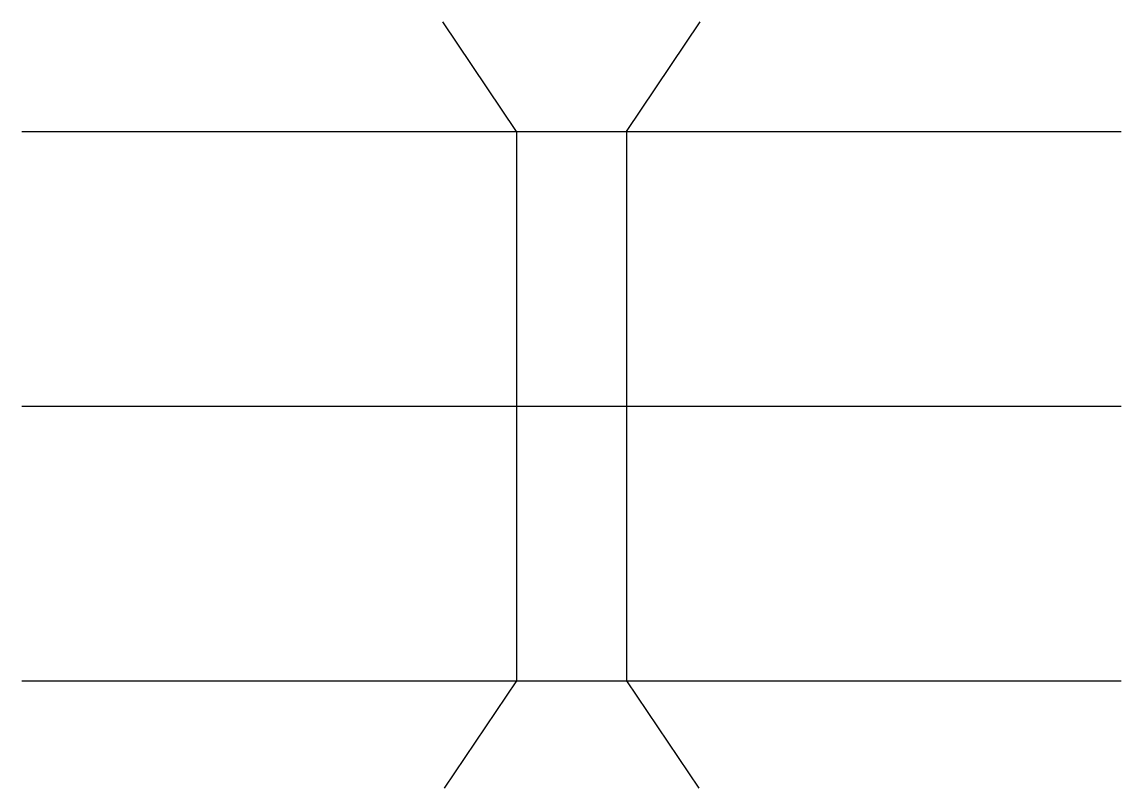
# Model space of a CAD drawing. Header units: metres. Extents: x 13.4 to 33.4, y 7.8 to 21.8.
import ezdxf

# ---------------------------------------------------------------- set-up
doc = ezdxf.new("R2010")
doc.units = ezdxf.units.M
doc.layers.add('1', color=7, linetype='Continuous')
doc.layers.add('2', color=7, linetype='Continuous')

msp = doc.modelspace()

# ---------------------------------------------------------------- linework, layer by layer
for p, q in [((22.4, 19.77), (21.06, 21.76)), ((24.4, 19.77), (25.74, 21.76)), ((13.4, 19.77), (33.4, 19.77)), ((13.4, 9.77), (33.4, 9.77)), ((22.4, 9.77), (21.08, 7.82)), ((24.4, 9.77), (25.72, 7.82))]:
    msp.add_line(p, q)
at = {"layer": '1'}
for p, q in [((22.4, 19.77), (22.4, 9.77)), ((24.4, 19.77), (24.4, 9.77))]:
    msp.add_line(p, q, dxfattribs=at)
at = {"layer": '2'}
msp.add_line((13.4, 14.77), (33.4, 14.77), dxfattribs=at)

doc.saveas('drawing.dxf')
